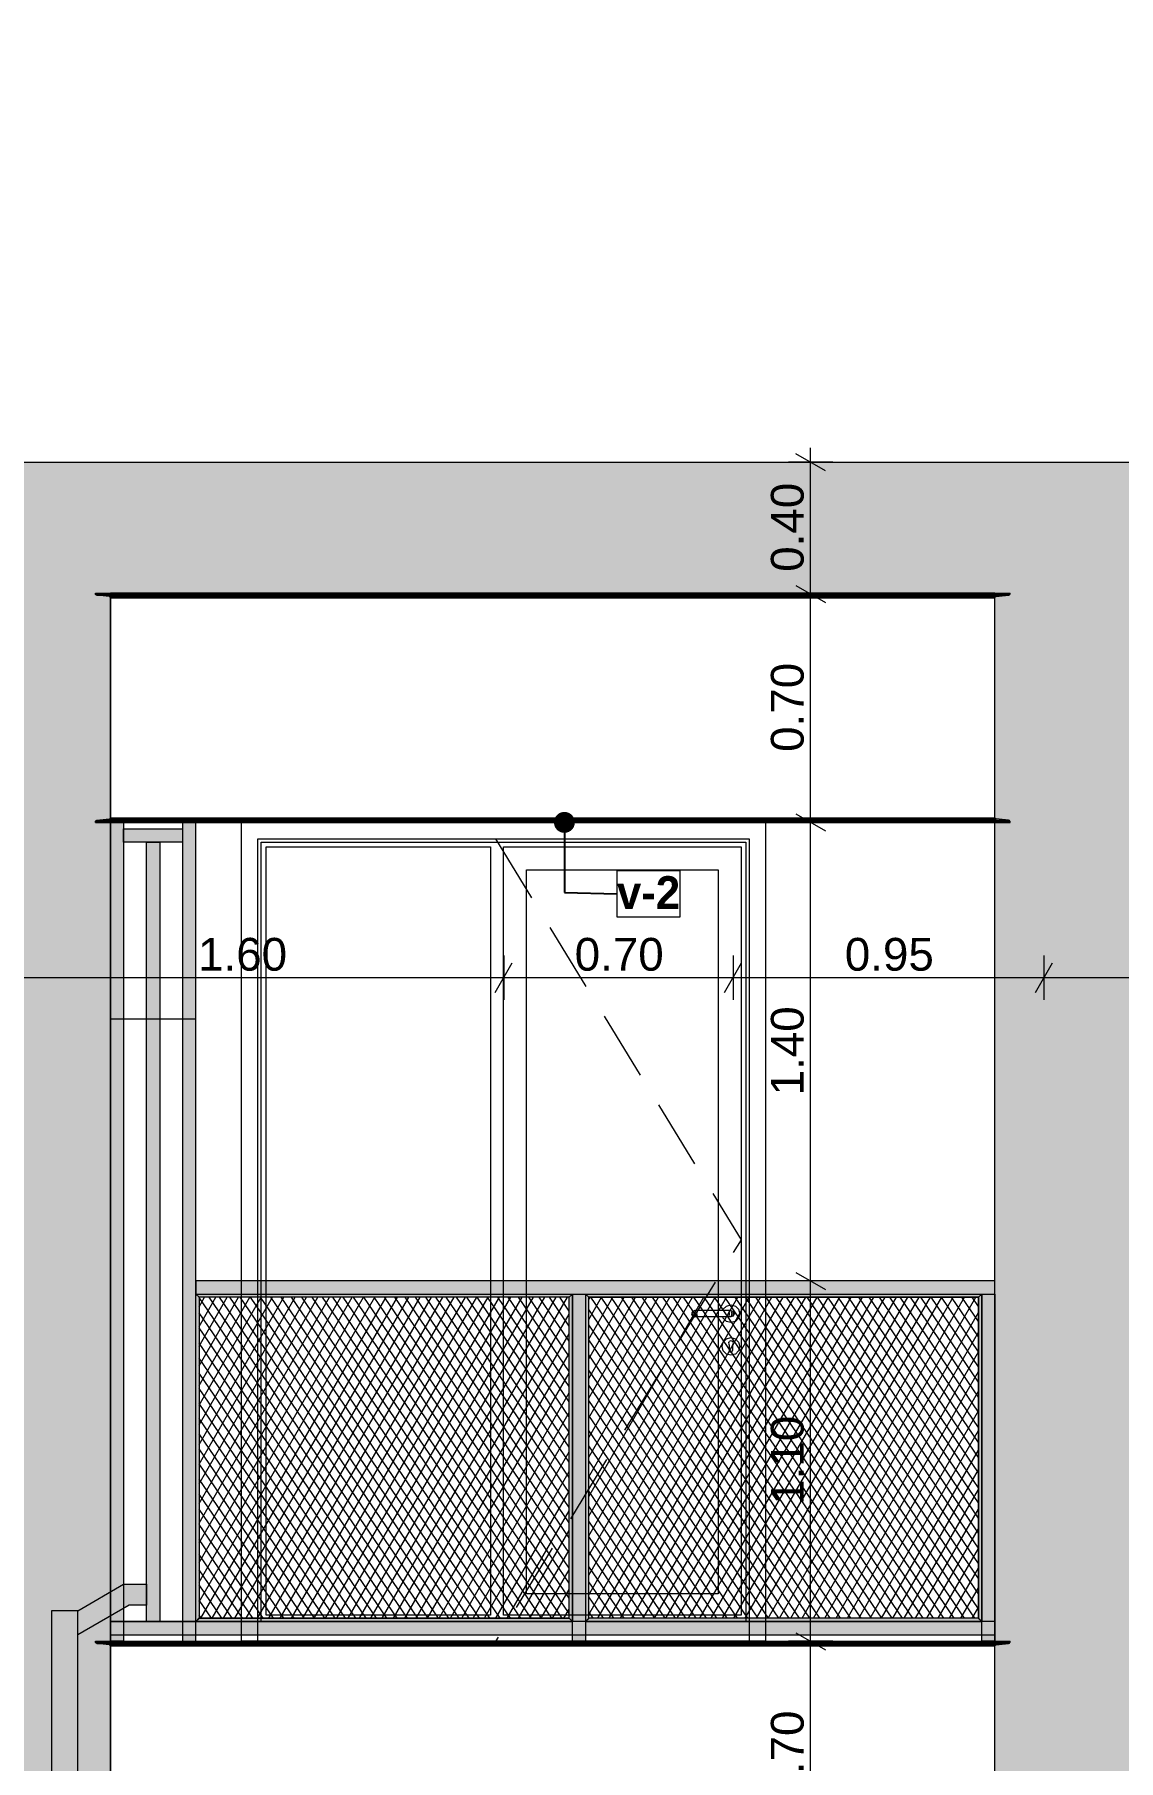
# Model space of a CAD drawing. Header units: millimetres. Extents: x 475206255 to 476720147, y 4620882299 to 4621447368.
# Drawn here: x 475495853 to 475499163, y 4621139781 to 4621145050 of the extents above; entities that cross this region are included whole.
import ezdxf

# ---------------------------------------------------------------- set-up
doc = ezdxf.new("R2010")
doc.units = ezdxf.units.MM
doc.header["$MEASUREMENT"] = 0
doc.set_wipeout_variables(frame=1)
doc.linetypes.add('Hidden Line', pattern=[317.5, 211.666667, -105.833333])
for name, color, linetype, lineweight in [('0_Pen_No__250_Pen_No__255', 255, 'Continuous', 0), ('0_Pen_No__250_Pen_No__7', 7, 'Continuous', 0), ('2D Drafting - General_Pen_No__7_Pen_No__7', 7, 'Continuous', 0), ('Dimensioning - General_Pen_No__142', 142, 'Continuous', 0), ('New_2D Drafting - General_Pen_No__30_Pen_No__9_Pen_No__9_Pen_No__253', 252, 'Continuous', 0), ('New_2D Drafting - General_Pen_No__30_Pen_No__9_Pen_No__9_Pen_No__255', 255, 'Continuous', 0), ('New_2D Drafting - General_Pen_No__30_Pen_No__9_Pen_No__9_Pen_No__7', 7, 'Continuous', 0), ('New_2D Drafting - General_Pen_No__4', 7, 'Continuous', 0), ('New_2D Drafting - General_Pen_No__7', 7, 'Continuous', 0), ('New_Annotation - Label_Pen_No__1', 1, 'Continuous', 0), ('New_Structural - Bearing_Pen_No__250', 7, 'Continuous', 0), ('Structural - Bearing_Pen_No__250', 7, 'Continuous', 0), ('zoma_Pen_No__142', 142, 'Continuous', 0)]:
    doc.layers.add(name, color=color, linetype=linetype, lineweight=lineweight)
doc.layers.add('Dimensioning - General', color=7, linetype='Continuous')
doc.layers.add('zoma', color=7, linetype='Continuous')
doc.styles.add('GENERATED_STYLE_2', font='arial.ttf')
doc.styles.add('GENERATED_STYLE_5', font='')
doc.styles.get('GENERATED_STYLE_5').set_extended_font_data('Avaza', bold=True)
doc.dimstyles.new('GENERATED_STYLE__1', dxfattribs={"dimtxt": 100, "dimasz": 68.640772, "dimexe": 0.18, "dimexo": 0.0625, "dimgap": 0, "dimtad": 1, "dimlfac": 0.001, "dimzin": 0, "dimdsep": 46, "dimtxsty": 'GENERATED_STYLE_2', "dimblk": 'ARROWHEAD_2', "dimblk1": 'ARROWHEAD_2', "dimblk2": 'ARROWHEAD_2', "dimcen": 0.09, "dimse1": 1, "dimse2": 1, "dimclrd": 142, "dimclre": 142, "dimclrt": 142, "dimadec": 0, "dimazin": 0, "dimtfac": 1, "dimtdec": 4, "dimtmove": 0, "dimatfit": 3, "dimfxl": 1, "dimtolj": 1, "dimtzin": 0, "dimarcsym": 0})
doc.dimstyles.new('GENERATED_STYLE__18', dxfattribs={"dimtxt": 100, "dimasz": 68.640772, "dimexe": 0.18, "dimexo": 0.0625, "dimgap": 0, "dimtad": 1, "dimtih": 1, "dimtoh": 1, "dimlfac": 0.001, "dimzin": 0, "dimdsep": 46, "dimtxsty": 'GENERATED_STYLE_2', "dimblk": 'ARROWHEAD_2', "dimblk1": 'ARROWHEAD_2', "dimblk2": 'ARROWHEAD_2', "dimcen": 0.09, "dimse1": 1, "dimse2": 1, "dimclrd": 142, "dimclre": 142, "dimclrt": 142, "dimadec": 0, "dimazin": 0, "dimtfac": 1, "dimtdec": 4, "dimtmove": 0, "dimatfit": 3, "dimfxl": 1, "dimtolj": 1, "dimtzin": 0, "dimarcsym": 0})
doc.dimstyles.new('GENERATED_STYLE__3', dxfattribs={"dimtxt": 200, "dimasz": 64.421331, "dimexe": 0.18, "dimexo": 3, "dimgap": 0, "dimtad": 1, "dimtih": 1, "dimtoh": 1, "dimlfac": 0.001, "dimzin": 0, "dimdsep": 46, "dimtxsty": 'GENERATED_STYLE_2', "dimblk": 'ARROWHEAD_2', "dimblk1": 'ARROWHEAD_2', "dimblk2": 'ARROWHEAD_2', "dimcen": 0.09, "dimclrd": 142, "dimclre": 142, "dimclrt": 142, "dimadec": 0, "dimazin": 0, "dimtfac": 1, "dimtdec": 4, "dimtmove": 0, "dimatfit": 3, "dimfxl": 1, "dimtolj": 1, "dimtzin": 0, "dimarcsym": 0})
doc.dimstyles.new('GENERATED_STYLE__33', dxfattribs={"dimtxt": 0.18, "dimasz": 127.68, "dimexe": 0.18, "dimexo": 0.0625, "dimgap": 0, "dimtad": 0, "dimtih": 1, "dimtoh": 1, "dimdec": 4, "dimzin": 0, "dimdsep": 46, "dimcen": 0.09, "dimadec": 0, "dimazin": 0, "dimtfac": 1, "dimtdec": 4, "dimtmove": 0, "dimatfit": 3, "dimldrblk": 'ARROWHEAD_11', "dimfxl": 1, "dimtolj": 1, "dimtzin": 0, "dimarcsym": 0})
pattern_1 = [(60, (475826095.757, 4621095193.19), (-25.980762, 15), []), (124.306619, (475826095.757, 4621095193.19), (23.8156986, 11.25), [])]

# ---------------------------------------------------------------- blocks, each defined once
blk = doc.blocks.new('*D608', base_point=(475826095.8, 4621095193.2))
at = {"layer": 'Dimensioning - General_Pen_No__142', "color": 142, "linetype": 'Continuous', "lineweight": 0, "transparency": 16777216}
for p, q in [((475498177.5, 4621140171), (475498267.8, 4621140118.8)), ((475498290.4, 4621140144.9), (475498154.9, 4621140144.9)), ((475498222.6, 4621139444.9), (475498222.6, 4621140144.9)), ((475498290.4, 4621139444.9), (475498154.9, 4621139444.9)), ((475498177.5, 4621139471), (475498267.8, 4621139418.9))]:
    blk.add_line(p, q, dxfattribs=at)
at = {"layer": 'Dimensioning - General_Pen_No__142', "color": 142, "lineweight": 0, "transparency": 16777216, "insert": (475498202.6, 4621139661.5), "char_height": 100, "attachment_point": 7, "rotation": 90, "style": 'GENERATED_STYLE_2'}
blk.add_mtext('\\A1;{\\pql;\\fArial|b0|i0|c204|p0;\\W1.000000;0.70}', dxfattribs=at)
blk = doc.blocks.new('ARROWHEAD_2')
at = {"color": 0, "linetype": 'Continuous', "lineweight": 0}
for p, q in [((0, 0), (-1, 0)), ((-0.378, -0.655), (0.378, 0.655))]:
    blk.add_line(p, q, dxfattribs=at)
blk = doc.blocks.new('*D609', base_point=(475826095.8, 4621095193.2))
at = {"layer": 'Dimensioning - General_Pen_No__142', "color": 142, "linetype": 'Continuous', "lineweight": 0, "transparency": 16777216}
for p, q in [((475498177.5, 4621141271), (475498267.8, 4621141218.9)), ((475498290.4, 4621141244.9), (475498154.9, 4621141244.9)), ((475498222.6, 4621140144.9), (475498222.6, 4621141244.9)), ((475498177.5, 4621140171), (475498267.8, 4621140118.8)), ((475498290.4, 4621140144.9), (475498154.9, 4621140144.9))]:
    blk.add_line(p, q, dxfattribs=at)
at = {"layer": 'Dimensioning - General_Pen_No__142', "color": 142, "lineweight": 0, "transparency": 16777216, "insert": (475498202.6, 4621140561.5), "char_height": 100, "attachment_point": 7, "rotation": 90, "style": 'GENERATED_STYLE_2'}
blk.add_mtext('\\A1;{\\pql;\\fArial|b0|i0|c204|p0;\\W1.000000;1.10}', dxfattribs=at)
blk = doc.blocks.new('*D610', base_point=(475826095.8, 4621095193.2))
at = {"layer": 'Dimensioning - General_Pen_No__142', "color": 142, "linetype": 'Continuous', "lineweight": 0, "transparency": 16777216}
for p, q in [((475498290.4, 4621142644.9), (475498154.9, 4621142644.9)), ((475498177.5, 4621142671), (475498267.8, 4621142618.9)), ((475498222.6, 4621141244.9), (475498222.6, 4621142644.9)), ((475498177.5, 4621141271), (475498267.8, 4621141218.9)), ((475498290.4, 4621141244.9), (475498154.9, 4621141244.9))]:
    blk.add_line(p, q, dxfattribs=at)
at = {"layer": 'Dimensioning - General_Pen_No__142', "color": 142, "lineweight": 0, "transparency": 16777216, "insert": (475498202.6, 4621141811.5), "char_height": 100, "attachment_point": 7, "rotation": 90, "style": 'GENERATED_STYLE_2'}
blk.add_mtext('\\A1;{\\pql;\\fArial|b0|i0|c204|p0;\\W1.000000;1.40}', dxfattribs=at)
blk = doc.blocks.new('*D611', base_point=(475826095.8, 4621095193.2))
at = {"layer": 'Dimensioning - General_Pen_No__142', "color": 142, "linetype": 'Continuous', "lineweight": 0, "transparency": 16777216}
for p, q in [((475498290.4, 4621143342.4), (475498154.9, 4621143342.4)), ((475498177.5, 4621143368.5), (475498267.8, 4621143316.4)), ((475498222.6, 4621142644.9), (475498222.6, 4621143342.4)), ((475498290.4, 4621142644.9), (475498154.9, 4621142644.9)), ((475498177.5, 4621142671), (475498267.8, 4621142618.9))]:
    blk.add_line(p, q, dxfattribs=at)
at = {"layer": 'Dimensioning - General_Pen_No__142', "color": 142, "lineweight": 0, "transparency": 16777216, "insert": (475498202.6, 4621142860.2), "char_height": 100, "attachment_point": 7, "rotation": 90, "style": 'GENERATED_STYLE_2'}
blk.add_mtext('\\A1;{\\pql;\\fArial|b0|i0|c204|p0;\\W1.000000;0.70}', dxfattribs=at)
blk = doc.blocks.new('*D612', base_point=(475826095.8, 4621095193.2))
at = {"layer": 'Dimensioning - General_Pen_No__142', "color": 142, "linetype": 'Continuous', "lineweight": 0, "transparency": 16777216}
for p, q in [((475498290.4, 4621143744.5), (475498154.9, 4621143744.5)), ((475498267.8, 4621143718.4), (475498177.5, 4621143770.5)), ((475498222.6, 4621143744.5), (475498222.6, 4621143788.6)), ((475498222.6, 4621143342.4), (475498222.6, 4621143744.5)), ((475498290.4, 4621143342.4), (475498154.9, 4621143342.4)), ((475498177.5, 4621143368.5), (475498267.8, 4621143316.4))]:
    blk.add_line(p, q, dxfattribs=at)
at = {"layer": 'Dimensioning - General_Pen_No__142', "color": 142, "lineweight": 0, "transparency": 16777216, "insert": (475498202.6, 4621143410), "char_height": 100, "attachment_point": 7, "rotation": 90, "style": 'GENERATED_STYLE_2'}
blk.add_mtext('\\A1;{\\pql;\\fArial|b0|i0|c204|p0;\\W1.000000;0.40}', dxfattribs=at)
blk = doc.blocks.new('*D1558', base_point=(475826095.8, 4621095193.2))
at = {"layer": 'zoma_Pen_No__142', "color": 142, "linetype": 'Continuous', "lineweight": 0, "transparency": 16777216}
for p, q in [((475495684.6, 4621128706.2), (475495684.6, 4621128833.3)), ((475496084.6, 4621128706.2), (475496084.6, 4621128833.3)), ((475495709.1, 4621128812.1), (475495660.2, 4621128727.4)), ((475496109.1, 4621128812.1), (475496060.2, 4621128727.4)), ((475495684.6, 4621128769.8), (475496084.6, 4621128769.8))]:
    blk.add_line(p, q, dxfattribs=at)
blk = doc.blocks.new('*D1559', base_point=(475826095.8, 4621095193.2))
at = {"layer": 'zoma_Pen_No__142', "color": 142, "linetype": 'Continuous', "lineweight": 0, "transparency": 16777216}
for p, q in [((475496084.6, 4621128706.2), (475496084.6, 4621128833.3)), ((475502184.6, 4621128706.2), (475502184.6, 4621128833.3)), ((475496109.1, 4621128812.1), (475496060.2, 4621128727.4)), ((475502209.1, 4621128812.1), (475502160.2, 4621128727.4)), ((475496084.6, 4621128769.8), (475502184.6, 4621128769.8))]:
    blk.add_line(p, q, dxfattribs=at)
at = {"layer": 'zoma_Pen_No__142', "color": 142, "lineweight": 0, "transparency": 16777216, "char_height": 200, "attachment_point": 7, "style": 'GENERATED_STYLE_2'}
for s, insert in [('\\A1;{\\pql;\\fArial|b0|i0|c204|p0;\\W1.000000;0.40}', (475496109.1, 4621128809.8)), ('\\A1;{\\pql;\\fArial|b0|i0|c204|p0;\\W1.000000;6.10}', (475498867.7, 4621128809.8)), ('\\A1;{\\pql;\\fArial|b0|i0|c204|p0;\\W1.000000;0.40}', (475501626.3, 4621128809.8))]:
    blk.add_mtext(s, dxfattribs=dict(at, insert=insert))
blk = doc.blocks.new('ARROWHEAD_11')
at = {"color": 0, "linetype": 'Continuous', "lineweight": 0}
blk.add_line((0, 0), (-1, 0), dxfattribs=at)
at = {"color": 0, "linetype": 'Continuous', "lineweight": 0, "const_width": 0.25, "flags": 128}
blk.add_lwpolyline([(-0.125, 0, 1), (0.125, 0, 1)], format="xyb", close=True, dxfattribs=at)
blk = doc.blocks.new('*D1990', base_point=(475826095.8, 4621095193.2))
at = {"layer": 'Dimensioning - General_Pen_No__142', "color": 142, "linetype": 'Continuous', "lineweight": 0, "transparency": 16777216}
for p, q in [((475498909, 4621142125.7), (475498961.2, 4621142216)), ((475498935.1, 4621142238.6), (475498935.1, 4621142103.1)), ((475500509, 4621142125.7), (475500561.2, 4621142216)), ((475500535.1, 4621142238.6), (475500535.1, 4621142103.1)), ((475500535.1, 4621142170.8), (475498935.1, 4621142170.8))]:
    blk.add_line(p, q, dxfattribs=at)
at = {"layer": 'Dimensioning - General_Pen_No__142', "color": 142, "lineweight": 0, "transparency": 16777216, "insert": (475499601.6, 4621142190.8), "char_height": 100, "attachment_point": 7, "style": 'GENERATED_STYLE_2'}
blk.add_mtext('\\A1;{\\pql;\\fArial|b0|i0|c204|p0;\\W1.000000;1.60}', dxfattribs=at)
blk = doc.blocks.new('*D1991', base_point=(475826095.8, 4621095193.2))
at = {"layer": 'Dimensioning - General_Pen_No__142', "color": 142, "linetype": 'Continuous', "lineweight": 0, "transparency": 16777216}
for p, q in [((475497959.5, 4621142125.7), (475498011.7, 4621142216)), ((475497985.6, 4621142238.6), (475497985.6, 4621142103.1)), ((475498909, 4621142125.7), (475498961.2, 4621142216)), ((475498935.1, 4621142238.6), (475498935.1, 4621142103.1)), ((475498935.1, 4621142170.8), (475497985.6, 4621142170.8))]:
    blk.add_line(p, q, dxfattribs=at)
at = {"layer": 'Dimensioning - General_Pen_No__142', "color": 142, "lineweight": 0, "transparency": 16777216, "insert": (475498326.9, 4621142190.8), "char_height": 100, "attachment_point": 7, "style": 'GENERATED_STYLE_2'}
blk.add_mtext('\\A1;{\\pql;\\fArial|b0|i0|c204|p0;\\W1.000000;0.95}', dxfattribs=at)
blk = doc.blocks.new('*D1992', base_point=(475826095.8, 4621095193.2))
at = {"layer": 'Dimensioning - General_Pen_No__142', "color": 142, "linetype": 'Continuous', "lineweight": 0, "transparency": 16777216}
for p, q in [((475497259.5, 4621142125.7), (475497311.6, 4621142216)), ((475497285.6, 4621142238.6), (475497285.6, 4621142103.1)), ((475497959.5, 4621142125.7), (475498011.7, 4621142216)), ((475497985.6, 4621142238.6), (475497985.6, 4621142103.1)), ((475497985.6, 4621142170.8), (475497285.6, 4621142170.8))]:
    blk.add_line(p, q, dxfattribs=at)
at = {"layer": 'Dimensioning - General_Pen_No__142', "color": 142, "lineweight": 0, "transparency": 16777216, "insert": (475497502.1, 4621142190.8), "char_height": 100, "attachment_point": 7, "style": 'GENERATED_STYLE_2'}
blk.add_mtext('\\A1;{\\pql;\\fArial|b0|i0|c204|p0;\\W1.000000;0.70}', dxfattribs=at)
blk = doc.blocks.new('*D1993', base_point=(475826095.8, 4621095193.2))
at = {"layer": 'Dimensioning - General_Pen_No__142', "color": 142, "linetype": 'Continuous', "lineweight": 0, "transparency": 16777216}
for p, q in [((475495659.5, 4621142125.7), (475495711.6, 4621142216)), ((475495685.6, 4621142238.6), (475495685.6, 4621142103.1)), ((475497259.5, 4621142125.7), (475497311.6, 4621142216)), ((475497285.6, 4621142238.6), (475497285.6, 4621142103.1)), ((475497285.6, 4621142170.8), (475495685.6, 4621142170.8))]:
    blk.add_line(p, q, dxfattribs=at)
at = {"layer": 'Dimensioning - General_Pen_No__142', "color": 142, "lineweight": 0, "transparency": 16777216, "insert": (475496352.1, 4621142190.8), "char_height": 100, "attachment_point": 7, "style": 'GENERATED_STYLE_2'}
blk.add_mtext('\\A1;{\\pql;\\fArial|b0|i0|c204|p0;\\W1.000000;1.60}', dxfattribs=at)

msp = doc.modelspace()

# ---------------------------------------------------------------- hatches: boundary and pattern name
at = {"layer": '0_Pen_No__250_Pen_No__255', "linetype": 'Continuous', "lineweight": 0, "true_color": 0x3f3f3f}
for points in [[(475495984.87, 4621140164.412), (475495984.87, 4621140237.916), (475496124.87, 4621140318.828), (475496194.87, 4621140318.828), (475496194.87, 4621140254.828), (475496141.314, 4621140254.828)], [(475495904.87, 4621130444.873), (475495984.87, 4621130444.873), (475495984.87, 4621140237.916), (475495904.87, 4621140237.916)]]:
    msp.add_hatch(color=250, dxfattribs=at).paths.add_polyline_path(points)
at = {"layer": 'New_2D Drafting - General_Pen_No__30_Pen_No__9_Pen_No__9_Pen_No__253', "linetype": 'Continuous', "lineweight": 0}
h = msp.add_hatch(dxfattribs=at)
h.set_pattern_fill('BRICK___RUNNING_BOND', color=252, style=0, pattern_type=2)
h.set_pattern_definition([(0, (475826095.757, 4621095193.19), (0, 66.64), []), (90, (475826095.76, 4621095193.2), (-244.8, 0), [66.64, -66.64]), (90, (475826218.16, 4621095259.83), (-244.8, 0), [66.64, -66.64])])
h.paths.add_polyline_path([(475495684.877, 4621143744.467), (475502184.877, 4621143744.467), (475502184.877, 4621130544.873), (475502184.877, 4621130444.873), (475495684.877, 4621130444.873)])
h.paths.add_polyline_path([(475496084.87, 4621131644.895), (475498785.102, 4621131644.895), (475498785.102, 4621143344.917), (475496084.87, 4621143344.917)], flags=0)
h.paths.add_polyline_path([(475499734.627, 4621136664.899), (475499635.661, 4621136664.899), (475499635.661, 4621136944.899), (475499734.627, 4621136944.899), (475499734.627, 4621139444.911), (475501334.626, 4621139444.911), (475501334.626, 4621136944.899), (475501435.661, 4621136944.899), (475501435.661, 4621136664.899), (475501334.626, 4621136664.899)], flags=0)
h.paths.add_polyline_path([(475499635.661, 4621139864.899), (475501435.661, 4621139864.899), (475501435.661, 4621140144.899), (475501334.626, 4621140144.899), (475501334.626, 4621142644.905), (475499734.627, 4621142644.905), (475499734.627, 4621140144.899), (475499635.661, 4621140144.899)], flags=0)
h.paths.add_polyline_path([(475499635.661, 4621133464.899), (475499635.661, 4621133744.899), (475499734.627, 4621133744.899), (475499734.627, 4621136244.91), (475501334.626, 4621136244.91), (475501334.626, 4621133744.899), (475501435.661, 4621133744.899), (475501435.661, 4621133464.899), (475501334.626, 4621133464.899), (475499734.627, 4621133464.899)], flags=0)
h.paths.add_polyline_path([(475499788.676, 4621131444.91), (475499788.676, 4621133044.91), (475501388.676, 4621133044.91), (475501388.676, 4621131444.91)], flags=0)
at = {"layer": 'New_2D Drafting - General_Pen_No__30_Pen_No__9_Pen_No__9_Pen_No__255', "linetype": 'Continuous', "lineweight": 0}
for points in [[(475496124.87, 4621142644.923), (475496124.87, 4621140144.917), (475496084.87, 4621140144.917), (475496084.87, 4621142644.923)], [(475496344.87, 4621142644.911), (475496304.87, 4621142644.911), (475496304.87, 4621140144.917), (475496344.87, 4621140144.917)], [(475496304.87, 4621142624.911), (475496304.87, 4621142584.824), (475496124.87, 4621142584.824), (475496124.87, 4621142624.911)], [(475496234.87, 4621142584.824), (475496234.87, 4621140204.943), (475496194.87, 4621140204.943), (475496194.87, 4621142584.824)], [(475498785.123, 4621141204.945), (475498785.123, 4621141244.945), (475496344.87, 4621141244.945), (475496344.87, 4621141204.945)], [(475496354.956, 4621141194.945), (475496344.87, 4621141204.945), (475497495.123, 4621141204.945), (475497485.123, 4621141194.945)], [(475496344.87, 4621141204.945), (475496354.956, 4621141194.945), (475496354.956, 4621140214.917), (475496344.87, 4621140204.943)], [(475497495.123, 4621140204.943), (475497485.123, 4621140214.943), (475497485.123, 4621141194.971), (475497495.123, 4621141204.971)], [(475497535.123, 4621140144.917), (475497495.123, 4621140144.917), (475497495.123, 4621141204.945), (475497535.123, 4621141204.945)], [(475497535.123, 4621140204.917), (475497545.123, 4621140214.917), (475497545.123, 4621141194.945), (475497535.123, 4621141204.945)], [(475497545.123, 4621141194.945), (475497535.123, 4621141204.945), (475498745.123, 4621141204.945), (475498735.123, 4621141194.945)], [(475498745.123, 4621140204.917), (475498735.123, 4621140214.917), (475498735.123, 4621141194.945), (475498745.123, 4621141204.945)], [(475498785.123, 4621140144.951), (475498745.123, 4621140144.951), (475498745.123, 4621141204.945), (475498785.123, 4621141204.945)], [(475496354.935, 4621140214.929), (475496344.837, 4621140204.943), (475497495.097, 4621140204.943), (475497485.09, 4621140214.95)], [(475497545.149, 4621140214.943), (475497535.149, 4621140204.943), (475498745.123, 4621140204.943), (475498735.123, 4621140214.943)], [(475498785.123, 4621140164.943), (475498785.123, 4621140204.943), (475496084.87, 4621140204.943), (475496084.87, 4621140164.943)]]:
    msp.add_hatch(color=255, dxfattribs=at).paths.add_polyline_path(points)
at = {"layer": 'New_2D Drafting - General_Pen_No__7', "linetype": 'Continuous', "lineweight": 0}
h = msp.add_hatch(dxfattribs=at)
h.set_pattern_fill('BATT_INSULATION', style=0, pattern_type=2)
h.set_pattern_definition(pattern_1)
h.paths.add_polyline_path([(475497485.123, 4621141194.945), (475496354.956, 4621141194.945), (475496354.956, 4621140214.95), (475497485.123, 4621140214.95)])
h = msp.add_hatch(dxfattribs=at)
h.set_pattern_fill('BATT_INSULATION', style=0, pattern_type=2)
h.set_pattern_definition(pattern_1)
h.paths.add_polyline_path([(475498735.123, 4621140214.943), (475497545.123, 4621140214.943), (475497545.123, 4621141194.945), (475498735.123, 4621141194.945)])

# ---------------------------------------------------------------- linework, layer by layer
at = {"layer": '0_Pen_No__250_Pen_No__7', "color": 7, "linetype": 'Continuous', "lineweight": 0, "flags": 128}
for points in [[(475495984.87, 4621140164.412), (475495984.87, 4621140237.916), (475496124.87, 4621140318.828), (475496194.87, 4621140318.828), (475496194.87, 4621140254.828), (475496141.314, 4621140254.828)], [(475495904.87, 4621130444.873), (475495984.87, 4621130444.873), (475495984.87, 4621140237.916), (475495904.87, 4621140237.916)]]:
    msp.add_lwpolyline(points, close=True, dxfattribs=at)
at = {"layer": '2D Drafting - General_Pen_No__7_Pen_No__7', "color": 7, "linetype": 'Continuous', "lineweight": 0, "flags": 128}
for points in [[(475498080.951, 4621140144.911), (475496485.068, 4621140144.916), (475496485.076, 4621142644.916), (475498085.076, 4621142644.911)], [(475498085.076, 4621142644.911), (475498085.068, 4621140144.911), (475498080.951, 4621140144.911)]]:
    msp.add_lwpolyline(points, dxfattribs=at)
for points in [[(475496535.076, 4621142594.915), (475498035.076, 4621142594.91), (475498035.068, 4621140144.911), (475496535.068, 4621140144.918)], [(475496545.076, 4621142584.915), (475498025.076, 4621142584.91), (475498025.068, 4621140204.912), (475496545.068, 4621140204.918)], [(475496560.076, 4621142569.915), (475497245.076, 4621142569.913), (475497245.068, 4621140224.915), (475496560.068, 4621140224.918)], [(475497285.072, 4621142569.913), (475498010.076, 4621142569.91), (475498010.068, 4621140224.913), (475497285.068, 4621140224.915)], [(475497355.076, 4621142499.912), (475497940.076, 4621142499.91), (475497940.068, 4621140289.913), (475497355.068, 4621140289.915)]]:
    msp.add_lwpolyline(points, close=True, dxfattribs=at)
at = {"layer": '2D Drafting - General_Pen_No__7_Pen_No__7', "color": 7, "linetype": 'Hidden Line', "lineweight": 0, "flags": 128}
msp.add_lwpolyline([(475497260.076, 4621142594.913), (475498010.072, 4621141370.787), (475497260.844, 4621140146.198)], dxfattribs=at)
at = {"layer": 'New_2D Drafting - General_Pen_No__30_Pen_No__9_Pen_No__9_Pen_No__7', "color": 7, "linetype": 'Continuous', "lineweight": 0, "flags": 128}
for points in [[(475495684.877, 4621143744.467), (475502184.877, 4621143744.467), (475502184.877, 4621130544.873), (475502184.877, 4621130444.873), (475495684.877, 4621130444.873)], [(475496084.87, 4621131644.895), (475498785.102, 4621131644.895), (475498785.102, 4621143344.917), (475496084.87, 4621143344.917)], [(475496124.87, 4621142644.923), (475496124.87, 4621140144.917), (475496084.87, 4621140144.917), (475496084.87, 4621142644.923)], [(475496344.87, 4621142644.911), (475496304.87, 4621142644.911), (475496304.87, 4621140144.917), (475496344.87, 4621140144.917)], [(475496304.87, 4621142624.911), (475496304.87, 4621142584.824), (475496124.87, 4621142584.824), (475496124.87, 4621142624.911)], [(475496234.87, 4621142584.824), (475496234.87, 4621140204.943), (475496194.87, 4621140204.943), (475496194.87, 4621142584.824)], [(475496084.87, 4621140204.943), (475496344.87, 4621140204.943), (475496344.87, 4621142044.528), (475496084.87, 4621142044.528)], [(475498785.123, 4621141204.945), (475498785.123, 4621141244.945), (475496344.87, 4621141244.945), (475496344.87, 4621141204.945)], [(475496354.956, 4621141194.945), (475496344.87, 4621141204.945), (475497495.123, 4621141204.945), (475497485.123, 4621141194.945)], [(475496344.87, 4621141204.945), (475496354.956, 4621141194.945), (475496354.956, 4621140214.917), (475496344.87, 4621140204.943)], [(475497495.123, 4621140204.943), (475497485.123, 4621140214.943), (475497485.123, 4621141194.971), (475497495.123, 4621141204.971)], [(475497535.123, 4621140144.917), (475497495.123, 4621140144.917), (475497495.123, 4621141204.945), (475497535.123, 4621141204.945)], [(475497535.123, 4621140204.917), (475497545.123, 4621140214.917), (475497545.123, 4621141194.945), (475497535.123, 4621141204.945)], [(475497545.123, 4621141194.945), (475497535.123, 4621141204.945), (475498745.123, 4621141204.945), (475498735.123, 4621141194.945)], [(475498745.123, 4621140204.917), (475498735.123, 4621140214.917), (475498735.123, 4621141194.945), (475498745.123, 4621141204.945)], [(475498785.123, 4621140144.951), (475498745.123, 4621140144.951), (475498745.123, 4621141204.945), (475498785.123, 4621141204.945)], [(475496354.935, 4621140214.929), (475496344.837, 4621140204.943), (475497495.097, 4621140204.943), (475497485.09, 4621140214.95)], [(475497545.149, 4621140214.943), (475497535.149, 4621140204.943), (475498745.123, 4621140204.943), (475498735.123, 4621140214.943)], [(475498785.123, 4621140164.943), (475498785.123, 4621140204.943), (475496084.87, 4621140204.943), (475496084.87, 4621140164.943)]]:
    msp.add_lwpolyline(points, close=True, dxfattribs=at)
at = {"layer": 'New_2D Drafting - General_Pen_No__4', "color": 7, "linetype": 'Continuous', "lineweight": 0, "flags": 128}
for points in [[(475497485.123, 4621141194.945), (475496354.956, 4621141194.945), (475496354.956, 4621140214.95), (475497485.123, 4621140214.95)], [(475498735.123, 4621140214.943), (475497545.123, 4621140214.943), (475497545.123, 4621141194.945), (475498735.123, 4621141194.945)]]:
    msp.add_lwpolyline(points, close=True, dxfattribs=at)
at = {"layer": 'New_Structural - Bearing_Pen_No__250', "color": 7, "linetype": 'Continuous', "lineweight": 0}
for p, q in [((475497954.86, 4621141154.911), (475497955.798, 4621141158.411)), ((475497955.798, 4621141158.411), (475497965.681, 4621141168.294)), ((475497965.681, 4621141168.294), (475497979.181, 4621141171.911)), ((475497979.181, 4621141171.911), (475497992.681, 4621141168.294)), ((475497992.681, 4621141168.294), (475498002.563, 4621141158.411)), ((475498002.563, 4621141158.411), (475498006.181, 4621141144.911)), ((475497862.11, 4621141151.983), (475497859.181, 4621141144.912)), ((475497859.181, 4621141144.912), (475497862.11, 4621141137.841)), ((475497863.662, 4621141151.983), (475497860.903, 4621141144.912)), ((475497860.903, 4621141144.912), (475497863.662, 4621141137.841)), ((475497869.181, 4621141154.912), (475497862.11, 4621141151.983)), ((475497862.11, 4621141137.841), (475497869.181, 4621141134.912)), ((475497868.476, 4621141151.983), (475497866.364, 4621141144.912)), ((475497866.364, 4621141144.912), (475497868.476, 4621141137.841)), ((475497870.322, 4621141154.912), (475497869.181, 4621141154.912)), ((475497870.322, 4621141134.912), (475497869.181, 4621141134.912)), ((475497873.574, 4621141154.912), (475497870.322, 4621141154.912)), ((475497873.574, 4621141134.912), (475497870.322, 4621141134.912)), ((475497878.44, 4621141154.912), (475497873.574, 4621141154.912)), ((475497878.44, 4621141134.912), (475497873.574, 4621141134.912)), ((475497875.681, 4621141151.983), (475497874.539, 4621141144.912)), ((475497874.539, 4621141144.912), (475497875.681, 4621141137.841)), ((475497884.181, 4621141154.912), (475497878.44, 4621141154.912)), ((475497884.181, 4621141134.912), (475497878.44, 4621141134.912)), ((475497964.181, 4621141154.911), (475497884.181, 4621141154.912)), ((475497964.181, 4621141134.911), (475497884.181, 4621141134.912)), ((475497955.798, 4621141131.411), (475497954.86, 4621141134.911)), ((475497965.681, 4621141121.529), (475497955.798, 4621141131.411)), ((475497969.921, 4621141154.911), (475497964.181, 4621141154.911)), ((475497969.921, 4621141134.911), (475497964.181, 4621141134.911)), ((475497979.181, 4621141117.911), (475497965.681, 4621141121.529)), ((475497974.787, 4621141154.911), (475497969.921, 4621141154.911)), ((475497974.787, 4621141134.911), (475497969.921, 4621141134.911)), ((475497972.68, 4621141151.982), (475497973.823, 4621141144.911)), ((475497973.823, 4621141144.911), (475497972.68, 4621141137.84)), ((475497978.039, 4621141154.911), (475497974.787, 4621141154.911)), ((475497978.039, 4621141134.911), (475497974.787, 4621141134.911)), ((475497979.181, 4621141154.911), (475497978.039, 4621141154.911)), ((475497979.181, 4621141134.911), (475497978.039, 4621141134.911)), ((475497979.181, 4621141154.911), (475497986.252, 4621141151.982)), ((475497986.252, 4621141137.84), (475497979.181, 4621141134.911)), ((475497992.681, 4621141121.528), (475497979.181, 4621141117.911)), ((475497979.885, 4621141151.982), (475497981.997, 4621141144.911)), ((475497981.997, 4621141144.911), (475497979.885, 4621141137.84)), ((475497984.7, 4621141151.982), (475497987.459, 4621141144.911)), ((475497987.459, 4621141144.911), (475497984.7, 4621141137.84)), ((475497986.252, 4621141151.982), (475497989.181, 4621141144.911)), ((475497989.181, 4621141144.911), (475497986.252, 4621141137.84)), ((475498002.563, 4621141131.411), (475497992.681, 4621141121.528)), ((475498006.181, 4621141144.911), (475498002.563, 4621141131.411)), ((475497952.18, 4621141044.911), (475497955.798, 4621141058.411)), ((475497955.798, 4621141058.411), (475497965.68, 4621141068.294)), ((475497965.68, 4621141068.294), (475497979.18, 4621141071.911)), ((475497972.46, 4621141056.551), (475497971.712, 4621141054.604)), ((475497971.712, 4621141054.604), (475497974.18, 4621141049.311)), ((475497972.46, 4621141056.551), (475497973.805, 4621141060.055)), ((475497979.18, 4621141062.337), (475497973.805, 4621141060.055)), ((475497979.18, 4621141071.911), (475497992.68, 4621141068.294)), ((475497984.556, 4621141060.055), (475497979.18, 4621141062.337)), ((475497984.18, 4621141049.311), (475497986.648, 4621141054.603)), ((475497985.901, 4621141056.551), (475497984.556, 4621141060.055)), ((475497985.901, 4621141056.551), (475497986.648, 4621141054.603)), ((475497992.68, 4621141068.294), (475498002.563, 4621141058.411)), ((475498002.563, 4621141058.411), (475498006.18, 4621141044.911)), ((475497955.798, 4621141031.411), (475497952.18, 4621141044.911)), ((475497965.68, 4621141021.529), (475497955.798, 4621141031.411)), ((475497979.18, 4621141017.911), (475497965.68, 4621141021.529)), ((475497974.18, 4621141049.311), (475497974.18, 4621141047.798)), ((475497974.18, 4621141047.798), (475497974.18, 4621141044.911)), ((475497974.18, 4621141044.911), (475497974.18, 4621141042.024)), ((475497974.18, 4621141042.024), (475497974.18, 4621141036.251)), ((475497974.18, 4621141036.251), (475497974.18, 4621141032.411)), ((475497974.18, 4621141032.411), (475497975.645, 4621141028.876)), ((475497975.645, 4621141028.876), (475497979.18, 4621141027.411)), ((475497979.18, 4621141027.411), (475497982.716, 4621141028.876)), ((475497992.68, 4621141021.528), (475497979.18, 4621141017.911)), ((475497982.716, 4621141028.876), (475497984.18, 4621141032.411)), ((475497984.18, 4621141047.798), (475497984.18, 4621141049.311)), ((475497984.18, 4621141047.798), (475497984.18, 4621141044.911)), ((475497984.18, 4621141044.911), (475497984.18, 4621141042.024)), ((475497984.18, 4621141042.024), (475497984.18, 4621141036.251)), ((475497984.18, 4621141036.251), (475497984.18, 4621141032.411)), ((475498002.563, 4621141031.411), (475497992.68, 4621141021.528)), ((475498006.18, 4621141044.911), (475498002.563, 4621141031.411))]:
    msp.add_line(p, q, dxfattribs=at)
at = {"layer": 'Structural - Bearing_Pen_No__250', "color": 7, "linetype": 'Continuous', "lineweight": 0}
for p, q in [((475496038.498, 4621143342.422), (475496038.498, 4621143344.917)), ((475496038.498, 4621143344.917), (475498831.428, 4621143344.917)), ((475496038.898, 4621143340.891), (475496038.498, 4621143342.422)), ((475496038.498, 4621143342.422), (475498831.428, 4621143342.422)), ((475496040.036, 4621143339.594), (475496038.898, 4621143340.891)), ((475496041.739, 4621143338.727), (475496040.036, 4621143339.594)), ((475496042.961, 4621143338.467), (475496041.739, 4621143338.727)), ((475496080.362, 4621143334.477), (475496042.961, 4621143338.467)), ((475496042.961, 4621143338.467), (475498826.965, 4621143338.467)), ((475496081.584, 4621143334.218), (475496080.362, 4621143334.477)), ((475496080.362, 4621143334.477), (475498789.564, 4621143334.477)), ((475496083.287, 4621143333.351), (475496081.584, 4621143334.218)), ((475496084.425, 4621143332.053), (475496083.287, 4621143333.351)), ((475496084.824, 4621143330.522), (475496084.425, 4621143332.053)), ((475496084.824, 4621142659.336), (475496084.824, 4621143330.522)), ((475496084.824, 4621143330.522), (475498785.102, 4621143330.522)), ((475498785.102, 4621143330.522), (475498785.501, 4621143332.053)), ((475498785.102, 4621142659.336), (475498785.102, 4621143330.522)), ((475498785.501, 4621143332.053), (475498786.639, 4621143333.351)), ((475498786.639, 4621143333.351), (475498788.342, 4621143334.218)), ((475498788.342, 4621143334.218), (475498789.564, 4621143334.477)), ((475498789.564, 4621143334.477), (475498826.965, 4621143338.467)), ((475498826.965, 4621143338.467), (475498828.187, 4621143338.727)), ((475498828.187, 4621143338.727), (475498829.89, 4621143339.594)), ((475498829.89, 4621143339.594), (475498831.028, 4621143340.891)), ((475498831.028, 4621143340.891), (475498831.428, 4621143342.422)), ((475498831.428, 4621143342.422), (475498831.428, 4621143344.917)), ((475496038.498, 4621142647.418), (475496038.898, 4621142648.949)), ((475496038.498, 4621142644.923), (475496038.498, 4621142647.418)), ((475496038.498, 4621142647.418), (475498831.428, 4621142647.418)), ((475496038.498, 4621142644.923), (475498831.428, 4621142644.923)), ((475496038.898, 4621142648.949), (475496040.036, 4621142650.246)), ((475496040.036, 4621142650.246), (475496041.739, 4621142651.113)), ((475496041.739, 4621142651.113), (475496042.961, 4621142651.373)), ((475496042.961, 4621142651.373), (475496080.362, 4621142655.363)), ((475496042.961, 4621142651.373), (475498826.965, 4621142651.373)), ((475496080.362, 4621142655.363), (475496081.584, 4621142655.622)), ((475496080.362, 4621142655.363), (475498789.564, 4621142655.363)), ((475496081.584, 4621142655.622), (475496083.287, 4621142656.489)), ((475496083.287, 4621142656.489), (475496084.425, 4621142657.787)), ((475496084.425, 4621142657.787), (475496084.824, 4621142659.318)), ((475496084.824, 4621142659.318), (475498785.102, 4621142659.318)), ((475498785.501, 4621142657.787), (475498785.102, 4621142659.318)), ((475498786.639, 4621142656.489), (475498785.501, 4621142657.787)), ((475498788.342, 4621142655.622), (475498786.639, 4621142656.489)), ((475498789.564, 4621142655.363), (475498788.342, 4621142655.622)), ((475498826.965, 4621142651.373), (475498789.564, 4621142655.363)), ((475498828.187, 4621142651.113), (475498826.965, 4621142651.373)), ((475498829.89, 4621142650.246), (475498828.187, 4621142651.113)), ((475498831.028, 4621142648.949), (475498829.89, 4621142650.246)), ((475498831.428, 4621142647.418), (475498831.028, 4621142648.949)), ((475498831.428, 4621142644.923), (475498831.428, 4621142647.418)), ((475496038.498, 4621140142.422), (475496038.498, 4621140144.917)), ((475496038.498, 4621140144.917), (475498831.428, 4621140144.917)), ((475496038.898, 4621140140.891), (475496038.498, 4621140142.422)), ((475496038.498, 4621140142.422), (475498831.428, 4621140142.422)), ((475496040.036, 4621140139.594), (475496038.898, 4621140140.891)), ((475496041.739, 4621140138.727), (475496040.036, 4621140139.594)), ((475496042.961, 4621140138.467), (475496041.739, 4621140138.727)), ((475496080.362, 4621140134.477), (475496042.961, 4621140138.467)), ((475496042.961, 4621140138.467), (475498826.965, 4621140138.467)), ((475496081.584, 4621140134.218), (475496080.362, 4621140134.477)), ((475496080.362, 4621140134.477), (475498789.564, 4621140134.477)), ((475496083.287, 4621140133.351), (475496081.584, 4621140134.218)), ((475496084.425, 4621140132.053), (475496083.287, 4621140133.351)), ((475496084.824, 4621140130.522), (475496084.425, 4621140132.053)), ((475496084.824, 4621139459.336), (475496084.824, 4621140130.522)), ((475496084.824, 4621140130.522), (475498785.102, 4621140130.522)), ((475498785.102, 4621140130.522), (475498785.501, 4621140132.053)), ((475498785.102, 4621139459.336), (475498785.102, 4621140130.522)), ((475498785.501, 4621140132.053), (475498786.639, 4621140133.351)), ((475498786.639, 4621140133.351), (475498788.342, 4621140134.218)), ((475498788.342, 4621140134.218), (475498789.564, 4621140134.477)), ((475498789.564, 4621140134.477), (475498826.965, 4621140138.467)), ((475498826.965, 4621140138.467), (475498828.187, 4621140138.727)), ((475498828.187, 4621140138.727), (475498829.89, 4621140139.594)), ((475498829.89, 4621140139.594), (475498831.028, 4621140140.891)), ((475498831.028, 4621140140.891), (475498831.428, 4621140142.422)), ((475498831.428, 4621140142.422), (475498831.428, 4621140144.917))]:
    msp.add_line(p, q, dxfattribs=at)

# ---------------------------------------------------------------- dimensions: what is measured, and where the dimension line sits
at = {"layer": 'Dimensioning - General', "color": 142, "linetype": 'Continuous', "lineweight": 0}
for base, p1, p2, picture, middle in [((475498222.616, 4621143744.467), (475498127.167, 4621143342.422), (475498163.953, 4621143744.467), '*D612', (475498152.616, 4621143539.442)), ((475498222.616, 4621143342.422), (475498190.596, 4621142644.923), (475498127.167, 4621143342.422), '*D611', (475498152.616, 4621142989.671)), ((475498222.616, 4621142644.923), (475498258.203, 4621141244.945), (475498190.596, 4621142644.923), '*D610', (475498152.616, 4621141940.932)), ((475498222.616, 4621141244.945), (475498351.035, 4621140144.917), (475498258.203, 4621141244.945), '*D609', (475498152.616, 4621140690.929)), ((475498222.616, 4621140144.917), (475498395.092, 4621139444.923), (475498351.035, 4621140144.917), '*D608', (475498152.616, 4621139790.918))]:
    dim = msp.add_linear_dim(base=base, p1=p1, p2=p2, angle=90, dimstyle='GENERATED_STYLE__1', dxfattribs=at)
    dim.commit()
    dim.dimension.update_dxf_attribs({"geometry": picture, "text_midpoint": middle, "dimtype": 160, "text_rotation": 90})
for base, p1, p2, picture, middle in [((475497985.583, 4621142170.845), (475498935.108, 4621142644.905), (475497985.583, 4621142884.453), '*D1991', (475498456.344, 4621142240.845)), ((475495685.558, 4621142170.845), (475497285.558, 4621142644.911), (475495685.558, 4621142644.916), '*D1993', (475496481.556, 4621142240.845)), ((475498935.108, 4621142170.845), (475500535.108, 4621142644.911), (475498935.108, 4621142644.905), '*D1990', (475499731.106, 4621142240.845))]:
    dim = msp.add_linear_dim(base=base, p1=p1, p2=p2, angle=180, dimstyle='GENERATED_STYLE__18', dxfattribs=at)
    dim.commit()
    dim.dimension.update_dxf_attribs({"geometry": picture, "text_midpoint": middle, "dimtype": 160})
at = {"layer": 'zoma', "color": 142, "linetype": 'Continuous', "lineweight": 0}
for base, p1, p2, picture, middle in [((475496084.643, 4621128769.757), (475495684.643, 4621181335.422), (475496084.643, 4621181335.422), '*D1558', (475496368.056, 4621128909.757)), ((475502184.643, 4621128769.757), (475496084.643, 4621181335.422), (475502184.643, 4621180935.422), '*D1559', (475499126.639, 4621128909.757))]:
    dim = msp.add_linear_dim(base=base, p1=p1, p2=p2, dimstyle='GENERATED_STYLE__3', dxfattribs=at)
    dim.commit()
    dim.dimension.update_dxf_attribs({"geometry": picture, "text_midpoint": middle, "dimtype": 160})

# ---------------------------------------------------------------- next in the draw order: wipeouts: each hides what was drawn before it
at = {"color": 1, "linetype": 'Continuous', "lineweight": 0, "ltscale": 23227707198.30296}
msp.add_wipeout([(475497630.972, 4621142356.178), (475497823.913, 4621142356.178), (475497823.913, 4621142497.354), (475497630.972, 4621142497.354)], dxfattribs=at).dxf.layer = 'New_Annotation - Label_Pen_No__1'

# ---------------------------------------------------------------- next in the draw order: linework, layer by layer
at = {"layer": 'New_Annotation - Label_Pen_No__1', "color": 1, "linetype": 'Continuous', "lineweight": 0, "flags": 128}
msp.add_lwpolyline([(475497630.972, 4621142356.178), (475497823.913, 4621142356.178), (475497823.913, 4621142497.354), (475497630.972, 4621142497.354), (475497630.972, 4621142356.178)], close=True, dxfattribs=at)

# ---------------------------------------------------------------- next in the draw order: texts
at = {"layer": 'New_Annotation - Label_Pen_No__1', "color": 1, "linetype": 'Continuous', "lineweight": 0, "insert": (475497630.972, 4621142430.649), "char_height": 100, "attachment_point": 4, "style": 'GENERATED_STYLE_5'}
msp.add_mtext('\\A1;{\\pql;\\fAvaza|b1|i0|c0|p0;\\W1.000000;v-\\fAvaza|b1|i0|c0|p0;\\W1.000000;2}', dxfattribs=at)

# ---------------------------------------------------------------- next in the draw order: dimensions: what is measured, and where the dimension line sits
at = {"layer": 'Dimensioning - General', "color": 142, "linetype": 'Continuous', "lineweight": 0}
dim = msp.add_linear_dim(base=(475497285.558, 4621142170.845), p1=(475497985.583, 4621142884.453), p2=(475497285.558, 4621142644.911), angle=180, dimstyle='GENERATED_STYLE__18', dxfattribs=at)
dim.commit()
dim.dimension.update_dxf_attribs({"geometry": '*D1992', "text_midpoint": (475497631.569, 4621142240.845), "dimtype": 160})

# ---------------------------------------------------------------- next in the draw order: leaders
at = {"layer": 'New_Annotation - Label_Pen_No__1', "color": 1, "linetype": 'Continuous', "lineweight": 0, "annotation_type": 0, "has_hookline": 1, "hookline_direction": 0, "text_width": 200.541}
msp.add_leader([(475497470.687, 4621142644.958), (475497470.687, 4621142430.649), (475497630.972, 4621142426.766)], dimstyle='GENERATED_STYLE__33', dxfattribs=at)

doc.saveas('drawing.dxf')
